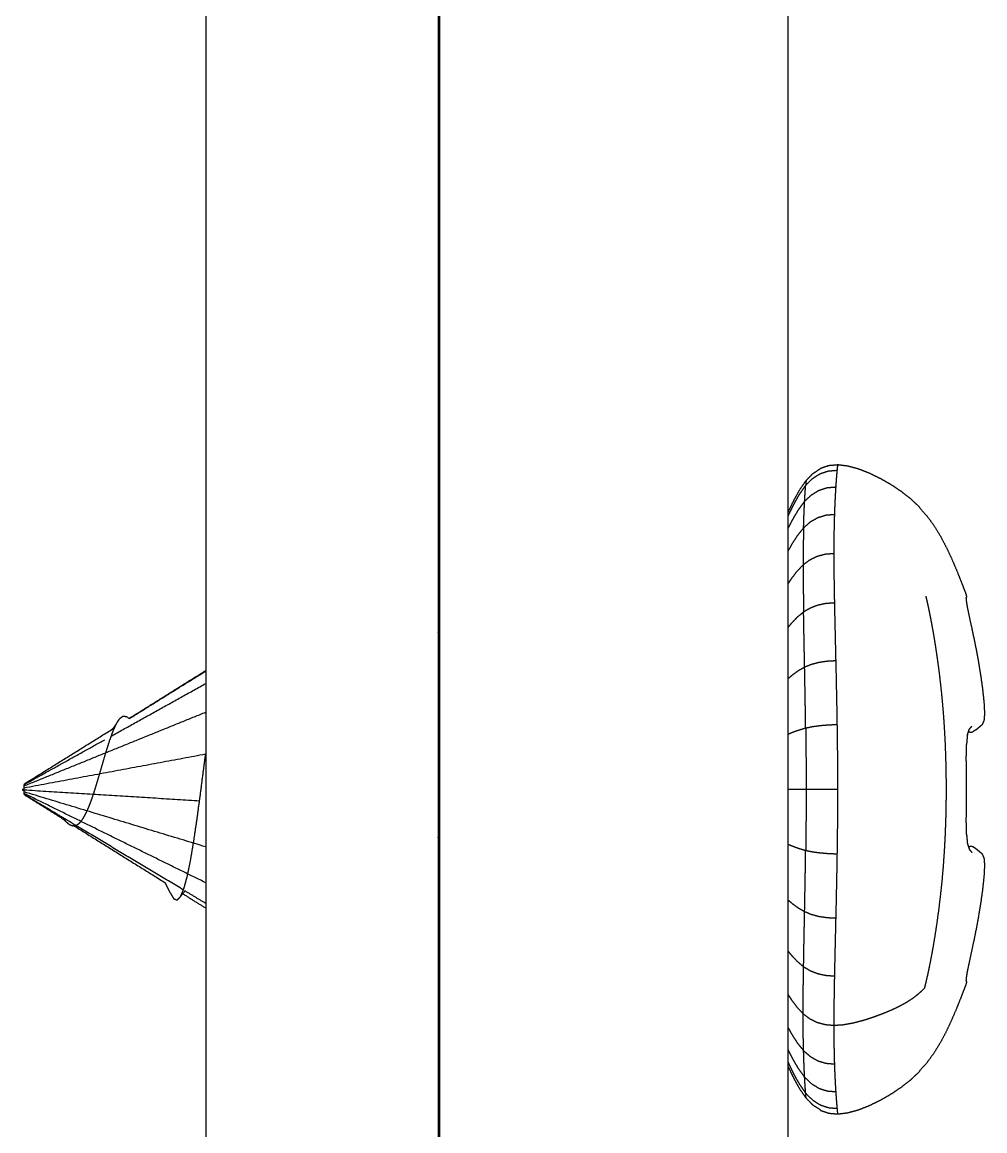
# Model space of a CAD drawing. Header units: millimetres. Extents: x 181 to 381, y 0 to 208.
# Drawn here: x 196.066 to 200.208, y 50.857 to 55.627 of the extents above; entities that cross this region are included whole.
import ezdxf

# ---------------------------------------------------------------- set-up
doc = ezdxf.new("R2010")
doc.units = ezdxf.units.MM
doc.layers.add('Make2D$可见线$曲线', color=7, linetype='Continuous', true_color=0x000000)

msp = doc.modelspace()

# ---------------------------------------------------------------- linework, layer by layer
at = {"layer": 'Make2D$可见线$曲线', "color": 18, "lineweight": -3, "true_color": 0x000000}
for points in [[(197.8617, 68.1084), (197.8617, 55.0269), (197.8617, 41.9455)], [(199.3617, 41.9455), (199.3617, 55.0269), (199.3617, 68.1084)], [(196.8561, 63.5385), (196.8561, 56.8516), (196.8561, 50.1647)], [(197.8561, 63.5385), (197.8561, 56.8516), (197.8561, 50.1647)], [(197.8567, 53.0013), (197.8571, 53.0029), (197.8575, 53.0045)], [(197.8575, 53.0045), (197.8596, 53.0095), (197.8617, 53.0145)], [(196.5264, 52.6316), (196.6913, 52.7346), (196.8561, 52.8377)], [(196.5271, 52.6308), (196.6916, 52.7331), (196.8561, 52.8354)], [(196.4498, 52.5557), (196.6531, 52.6688), (196.8563, 52.7819)], [(196.0745, 52.3413), (196.4654, 52.5), (196.8563, 52.6586)], [(196.0745, 52.3492), (196.265, 52.4677), (196.4555, 52.5862)], [(196.455, 52.587), (196.4562, 52.5877), (196.4573, 52.5885)], [(200.1442, 52.5721), (200.1407, 52.5721), (200.1372, 52.5721)], [(200.1442, 52.5721), (200.1501, 52.5728), (200.1561, 52.5736)], [(196.0745, 52.3468), (196.2482, 52.4435), (196.4219, 52.5401)], [(200.1335, 52.5645), (200.1315, 52.5421), (200.1295, 52.5196)], [(196.0745, 52.3333), (196.4651, 52.406), (196.8558, 52.4788)], [(197.8566, 52.4901), (197.8591, 52.4901), (197.8617, 52.4901)], [(196.0745, 52.3468), (196.0745, 52.3462), (196.0745, 52.3457)], [(196.0745, 52.3444), (196.0745, 52.3451), (196.0745, 52.3457)], [(196.0745, 52.343), (196.0745, 52.3437), (196.0745, 52.3444)], [(196.0745, 52.3413), (196.0745, 52.3421), (196.0745, 52.343)], [(196.0745, 52.3395), (196.0745, 52.3404), (196.0745, 52.3413)], [(196.0745, 52.3375), (196.0745, 52.3385), (196.0745, 52.3395)], [(196.0745, 52.3355), (196.0745, 52.3365), (196.0745, 52.3375)], [(196.0745, 52.3333), (196.0745, 52.3344), (196.0745, 52.3355)], [(196.0745, 52.3333), (196.0745, 52.3322), (196.0745, 52.3311)], [(196.0743, 52.3269), (196.0703, 52.3257), (196.0664, 52.3245)], [(196.0664, 52.3245), (196.0703, 52.3233), (196.0742, 52.322)], [(196.0745, 52.3289), (196.0745, 52.33), (196.0745, 52.3311)], [(196.0745, 52.3266), (196.0745, 52.3277), (196.0745, 52.3289)], [(196.0745, 52.3243), (196.0745, 52.3254), (196.0745, 52.3266)], [(196.0745, 52.322), (196.0745, 52.3232), (196.0745, 52.3243)], [(196.0745, 52.3243), (196.452, 52.3009), (196.8296, 52.2774)], [(196.0745, 52.3198), (196.0745, 52.3209), (196.0745, 52.322)], [(196.0745, 52.3176), (196.0745, 52.3187), (196.0745, 52.3198)], [(196.0745, 52.3156), (196.0745, 52.3166), (196.0745, 52.3176)], [(196.0745, 52.3156), (196.0745, 52.3146), (196.0745, 52.3136)], [(196.8561, 52.0788), (196.4653, 52.1972), (196.0745, 52.3156)], [(196.0745, 52.3118), (196.0745, 52.3127), (196.0745, 52.3136)], [(196.0745, 52.3102), (196.0745, 52.311), (196.0745, 52.3118)], [(196.0745, 52.3087), (196.0745, 52.3094), (196.0745, 52.3102)], [(196.0745, 52.3087), (196.0745, 52.3081), (196.0745, 52.3074)], [(196.8561, 51.9245), (196.4653, 52.1166), (196.0745, 52.3087)], [(196.0745, 52.3063), (196.0745, 52.3069), (196.0745, 52.3074)], [(196.2953, 52.1722), (196.1849, 52.2385), (196.0745, 52.3048)], [(196.0745, 52.3039), (196.1607, 52.25), (196.247, 52.1961)], [(197.8566, 52.272), (197.8592, 52.272), (197.8617, 52.272)], [(196.2875, 52.1707), (196.4845, 52.0477), (196.6814, 51.9247)], [(196.7603, 51.8932), (196.5289, 52.032), (196.2974, 52.1709)], [(197.8562, 52.117), (197.8589, 52.1298), (197.8617, 52.1425)], [(197.8618, 52.0604), (197.8589, 52.0604), (197.8561, 52.0604)], [(200.1377, 52.081), (200.1409, 52.0811), (200.1442, 52.0811)], [(200.1561, 52.0795), (200.1501, 52.0803), (200.1442, 52.0811)], [(196.704, 51.8796), (196.6925, 51.9023), (196.681, 51.9249)], [(196.7575, 51.8771), (196.8068, 51.8463), (196.8562, 51.8155)], [(196.8561, 51.8356), (196.8115, 51.8624), (196.7668, 51.8892)], [(197.8618, 51.8947), (197.859, 51.8947), (197.8562, 51.8947)], [(197.8563, 51.7776), (197.8591, 51.7776), (197.862, 51.7776)], [(197.8621, 51.7993), (197.8592, 51.7993), (197.8564, 51.7993)]]:
    msp.add_open_spline(points, degree=2, dxfattribs=at)
for points, knots in [([(199.5013, 53.708), (199.5191, 53.7141), (199.5369, 53.7203), (199.5565, 53.722), (199.576, 53.7237), (199.5976, 53.721), (199.6192, 53.7183), (199.6422, 53.7119), (199.6651, 53.7056), (199.6886, 53.6963), (199.7122, 53.687), (199.7358, 53.6754), (199.7593, 53.6639), (199.7822, 53.6508), (199.805, 53.6378), (199.8269, 53.6232), (199.8487, 53.6086), (199.8692, 53.5924), (199.8897, 53.5763), (199.9084, 53.5586), (199.9272, 53.541)], [0, 0, 0, 1, 1, 2, 2, 3, 3, 4, 4, 5, 5, 6, 6, 7, 7, 8, 8, 9, 9, 10, 10, 10]), ([(199.5597, 51.3112), (199.5598, 51.3357), (199.5599, 51.3602), (199.5602, 51.3862), (199.5605, 51.4121), (199.5609, 51.4393), (199.5613, 51.4665), (199.5618, 51.4949), (199.5624, 51.5233), (199.563, 51.5528), (199.5636, 51.5824), (199.5643, 51.613), (199.565, 51.6436), (199.5658, 51.6753), (199.5665, 51.707), (199.5673, 51.7397), (199.568, 51.7725), (199.5688, 51.8062), (199.5696, 51.84), (199.5703, 51.8745), (199.571, 51.9089), (199.5717, 51.9438), (199.5724, 51.9787), (199.573, 52.0138), (199.5736, 52.0488), (199.5741, 52.0837), (199.5746, 52.1185), (199.575, 52.1533), (199.5754, 52.188), (199.5756, 52.2227), (199.5759, 52.2573), (199.576, 52.292), (199.576, 52.3266), (199.576, 52.3612), (199.5759, 52.3958), (199.5756, 52.4305), (199.5754, 52.4651), (199.575, 52.4999), (199.5746, 52.5346), (199.5741, 52.5695), (199.5736, 52.6043), (199.573, 52.6394), (199.5724, 52.6744), (199.5717, 52.7093), (199.571, 52.7442), (199.5703, 52.7787), (199.5696, 52.8132), (199.5688, 52.8469), (199.568, 52.8807), (199.5673, 52.9134), (199.5665, 52.9461), (199.5658, 52.9778), (199.565, 53.0095), (199.5643, 53.0401), (199.5636, 53.0708), (199.563, 53.1003), (199.5624, 53.1298), (199.5618, 53.1582), (199.5613, 53.1867), (199.5609, 53.2139), (199.5605, 53.2411), (199.5602, 53.267), (199.5599, 53.2929), (199.5598, 53.3174), (199.5597, 53.3419), (199.5598, 53.365), (199.5599, 53.388), (199.5602, 53.4096), (199.5605, 53.4312), (199.5609, 53.4512), (199.5613, 53.4713), (199.5618, 53.4899), (199.5624, 53.5085), (199.563, 53.5257), (199.5636, 53.5428), (199.5643, 53.5584), (199.565, 53.5741), (199.5658, 53.5882), (199.5665, 53.6024), (199.5673, 53.6151), (199.568, 53.6278), (199.5688, 53.639), (199.5696, 53.6502), (199.5703, 53.6599), (199.571, 53.6696), (199.5717, 53.6779), (199.5724, 53.6861), (199.573, 53.6928), (199.5736, 53.6996), (199.5741, 53.7048), (199.5746, 53.7101), (199.575, 53.7139), (199.5754, 53.7176), (199.5756, 53.7199), (199.5759, 53.7221), (199.576, 53.7229), (199.576, 53.7237)], [0, 0, 0, 1, 1, 2, 2, 3, 3, 4, 4, 5, 5, 6, 6, 7, 7, 8, 8, 9, 9, 10, 10, 11, 11, 12, 12, 13, 13, 14, 14, 15, 15, 16, 16, 17, 17, 18, 18, 19, 19, 20, 20, 21, 21, 22, 22, 23, 23, 24, 24, 25, 25, 26, 26, 27, 27, 28, 28, 29, 29, 30, 30, 31, 31, 32, 32, 33, 33, 34, 34, 35, 35, 36, 36, 37, 37, 38, 38, 39, 39, 40, 40, 41, 41, 42, 42, 43, 43, 44, 44, 45, 45, 46, 46, 47, 47, 48, 48, 48]), ([(199.3618, 53.517), (199.3652, 53.5247), (199.3686, 53.5324), (199.3785, 53.5529), (199.3884, 53.5734), (199.4003, 53.5948), (199.4122, 53.6162), (199.4257, 53.6358), (199.4393, 53.6554), (199.454, 53.6704), (199.4688, 53.6855), (199.4849, 53.696), (199.5011, 53.7065), (199.5012, 53.7073), (199.5013, 53.708)], [11.548466, 11.548466, 11.548466, 12, 12, 13, 13, 14, 14, 15, 15, 16, 16, 17, 17, 18, 18, 18]), ([(199.4393, 53.6554), (199.4391, 53.6532), (199.4389, 53.6511), (199.4385, 53.6475), (199.4382, 53.6439), (199.4378, 53.6389), (199.4374, 53.6339), (199.4521, 53.6487), (199.4668, 53.6635), (199.483, 53.6739), (199.4991, 53.6843), (199.5169, 53.6903), (199.5346, 53.6963), (199.5541, 53.6979), (199.5736, 53.6996)], [0, 0, 0, 1, 1, 2, 2, 3, 3, 4, 4, 5, 5, 6, 6, 7, 7, 7]), ([(199.3618, 53.5015), (199.3644, 53.5072), (199.3669, 53.5129), (199.3768, 53.5331), (199.3867, 53.5533), (199.3985, 53.5744), (199.4104, 53.5954), (199.4239, 53.6147), (199.4374, 53.6339)], [6.661775, 6.661775, 6.661775, 7, 7, 8, 8, 9, 9, 10, 10, 10]), ([(199.5624, 53.5085), (199.5434, 53.5069), (199.5245, 53.5053), (199.5071, 53.5001), (199.4897, 53.4948), (199.4737, 53.4858), (199.4577, 53.4769), (199.4431, 53.4642), (199.4285, 53.4514), (199.429, 53.4678), (199.4295, 53.4841), (199.43, 53.4991), (199.4305, 53.514), (199.4311, 53.5276), (199.4317, 53.5411), (199.4323, 53.5532), (199.4329, 53.5654), (199.4476, 53.5794), (199.4623, 53.5934), (199.4784, 53.6032), (199.4944, 53.6131), (199.512, 53.6188), (199.5296, 53.6245), (199.5488, 53.6261), (199.568, 53.6278)], [0, 0, 0, 1, 1, 2, 2, 3, 3, 4, 4, 5, 5, 6, 6, 7, 7, 8, 8, 9, 9, 10, 10, 11, 11, 12, 12, 12]), ([(199.4329, 53.5654), (199.4335, 53.5761), (199.4341, 53.5868), (199.4347, 53.596), (199.4353, 53.6053), (199.4359, 53.6132), (199.4364, 53.621), (199.4369, 53.6275), (199.4374, 53.6339)], [0, 0, 0, 1, 1, 2, 2, 3, 3, 4, 4, 4]), ([(199.3619, 53.4485), (199.3624, 53.4496), (199.3629, 53.4507), (199.3727, 53.4698), (199.3825, 53.489), (199.3943, 53.5089), (199.4061, 53.5289), (199.4195, 53.5471), (199.4329, 53.5654)], [16.931758, 16.931758, 16.931758, 17, 17, 18, 18, 19, 19, 20, 20, 20]), ([(199.9272, 53.541), (199.927, 53.5403), (199.9268, 53.5397), (199.9435, 53.5205), (199.9602, 53.5014), (199.9752, 53.4807), (199.9902, 53.46), (200.0038, 53.4378), (200.0174, 53.4156), (200.0299, 53.3919), (200.0424, 53.3682), (200.0542, 53.343), (200.0659, 53.3178), (200.0765, 53.2931), (200.087, 53.2685), (200.0958, 53.2465), (200.1046, 53.2245), (200.1113, 53.2072), (200.1179, 53.19), (200.1219, 53.1796), (200.1258, 53.1691), (200.1275, 53.1635), (200.1292, 53.1578), (200.1289, 53.1548), (200.1285, 53.1518)], [-5, -5, -5, -4, -4, -3, -3, -2, -2, -1, -1, 0, 0, 1, 1, 2, 2, 3, 3, 4, 4, 5, 5, 6, 6, 7, 7, 7]), ([(199.4285, 53.4514), (199.4151, 53.4349), (199.4018, 53.4183), (199.39, 53.4002), (199.3783, 53.3821), (199.37, 53.3673), (199.3617, 53.3524)], [0, 0, 0, 1, 1, 2, 2, 2.851437, 2.851437, 2.851437]), ([(199.4285, 53.4514), (199.428, 53.4337), (199.4276, 53.4159), (199.4273, 53.3967), (199.427, 53.3775), (199.4268, 53.3569), (199.4266, 53.3363), (199.4265, 53.3144), (199.4264, 53.2924), (199.441, 53.3033), (199.4556, 53.3142), (199.4716, 53.322), (199.4875, 53.3297), (199.5049, 53.3343), (199.5222, 53.3389), (199.541, 53.3404), (199.5597, 53.3419)], [0, 0, 0, 1, 1, 2, 2, 3, 3, 4, 4, 5, 5, 6, 6, 7, 7, 8, 8, 8]), ([(199.3619, 53.2105), (199.3691, 53.2217), (199.3764, 53.2328), (199.3881, 53.2484), (199.3998, 53.2639), (199.4131, 53.2781), (199.4264, 53.2924)], [9.252845, 9.252845, 9.252845, 10, 10, 11, 11, 12, 12, 12]), ([(199.4264, 53.2924), (199.4265, 53.269), (199.4266, 53.2456), (199.4268, 53.2209), (199.427, 53.1962), (199.4273, 53.1702), (199.4276, 53.1443), (199.428, 53.1172), (199.4285, 53.0902), (199.4431, 53.0988), (199.4577, 53.1075), (199.4737, 53.1136), (199.4897, 53.1197), (199.5071, 53.1234), (199.5245, 53.1271), (199.5434, 53.1285), (199.5624, 53.1298)], [0, 0, 0, 1, 1, 2, 2, 3, 3, 4, 4, 5, 5, 6, 6, 7, 7, 8, 8, 8]), ([(199.576, 50.9295), (199.576, 50.9303), (199.5759, 50.931), (199.5756, 50.9333), (199.5754, 50.9355), (199.575, 50.9393), (199.5746, 50.943), (199.5741, 50.9483), (199.5736, 50.9536), (199.573, 50.9603), (199.5724, 50.967), (199.5717, 50.9753), (199.571, 50.9835), (199.5703, 50.9933), (199.5696, 51.003), (199.5688, 51.0142), (199.568, 51.0254), (199.5673, 51.0381), (199.5665, 51.0508), (199.5658, 51.0649), (199.565, 51.0791), (199.5643, 51.0947), (199.5636, 51.1104), (199.563, 51.1275), (199.5624, 51.1446), (199.5618, 51.1632), (199.5613, 51.1818), (199.5609, 51.2019), (199.5605, 51.222), (199.5602, 51.2435), (199.5599, 51.2651), (199.5598, 51.2882), (199.5597, 51.3112), (199.58, 51.3126), (199.6003, 51.314), (199.6215, 51.3179), (199.6427, 51.3217), (199.6642, 51.3273), (199.6857, 51.3329), (199.7069, 51.3397), (199.7282, 51.3466), (199.7486, 51.3541), (199.769, 51.3616), (199.7881, 51.3695), (199.8073, 51.3775), (199.8248, 51.3859), (199.8423, 51.3942), (199.8578, 51.4028), (199.8733, 51.4114), (199.8864, 51.42), (199.8995, 51.4286), (199.9103, 51.4369), (199.9211, 51.4452), (199.9296, 51.4529), (199.9382, 51.4605), (199.9439, 51.4662), (199.9496, 51.4719), (199.9524, 51.4833), (199.9553, 51.4948), (199.959, 51.5113), (199.9628, 51.5279), (199.967, 51.5474), (199.9711, 51.5669), (199.9754, 51.5888), (199.9796, 51.6106), (199.9839, 51.6344), (199.9881, 51.6582), (199.9923, 51.6835), (199.9964, 51.7089), (200.0004, 51.7355), (200.0044, 51.7621), (200.0081, 51.7897), (200.0118, 51.8173), (200.0152, 51.8455), (200.0186, 51.8737), (200.0216, 51.9028), (200.0247, 51.9319), (200.0273, 51.962), (200.03, 51.9921), (200.0322, 52.0234), (200.0345, 52.0547), (200.0363, 52.0875), (200.0381, 52.1202), (200.0394, 52.154), (200.0407, 52.1878), (200.0416, 52.2223), (200.0424, 52.2569), (200.0427, 52.2917), (200.043, 52.3266), (200.0427, 52.3614), (200.0424, 52.3963), (200.0416, 52.4308), (200.0407, 52.4653), (200.0394, 52.4991), (200.0381, 52.5329), (200.0363, 52.5656), (200.0345, 52.5984), (200.0322, 52.6297), (200.03, 52.6611), (200.0273, 52.6912), (200.0247, 52.7213), (200.0216, 52.7504), (200.0186, 52.7794), (200.0152, 52.8076), (200.0118, 52.8359), (200.0081, 52.8635), (200.0044, 52.891), (200.0004, 52.9177), (199.9964, 52.9443), (199.9923, 52.9696), (199.9881, 52.995), (199.9839, 53.0187), (199.9796, 53.0425), (199.9754, 53.0644), (199.9711, 53.0863), (199.967, 53.1058), (199.9628, 53.1252), (199.959, 53.1418), (199.9553, 53.1583)], [59, 59, 59, 60, 60, 61, 61, 62, 62, 63, 63, 64, 64, 65, 65, 66, 66, 67, 67, 68, 68, 69, 69, 70, 70, 71, 71, 72, 72, 73, 73, 74, 74, 75, 75, 76, 76, 77, 77, 78, 78, 79, 79, 80, 80, 81, 81, 82, 82, 83, 83, 84, 84, 85, 85, 86, 86, 87, 87, 88, 88, 89, 89, 90, 90, 91, 91, 92, 92, 93, 93, 94, 94, 95, 95, 96, 96, 97, 97, 98, 98, 99, 99, 100, 100, 101, 101, 102, 102, 103, 103, 104, 104, 105, 105, 106, 106, 107, 107, 108, 108, 109, 109, 110, 110, 111, 111, 112, 112, 113, 113, 114, 114, 115, 115, 116, 116, 117, 117, 118, 118, 118]), ([(200.1686, 52.5816), (200.1718, 52.5841), (200.1751, 52.5866), (200.1787, 52.5897), (200.1824, 52.5927), (200.186, 52.5958), (200.1895, 52.5989), (200.1924, 52.6015), (200.1954, 52.604), (200.1972, 52.6057), (200.199, 52.6073), (200.2019, 52.6141), (200.2049, 52.6209), (200.2055, 52.6236), (200.2061, 52.6264), (200.2072, 52.6395), (200.2083, 52.6527), (200.2072, 52.6745), (200.2061, 52.6963), (200.2032, 52.7247), (200.2002, 52.753), (200.1957, 52.7858), (200.1912, 52.8185), (200.1856, 52.8528), (200.1799, 52.8872), (200.1735, 52.9204), (200.1671, 52.9536), (200.1606, 52.9843), (200.1541, 53.015), (200.1482, 53.0419), (200.1423, 53.0688), (200.1379, 53.0898), (200.1335, 53.1109), (200.1315, 53.1241), (200.1295, 53.1374), (200.129, 53.1446), (200.1285, 53.1518)], [-16, -16, -16, -15, -15, -14, -14, -13, -13, -12, -12, -11, -11, -10, -10, -9, -9, -8, -8, -7, -7, -6, -6, -5, -5, -4, -4, -3, -3, -2, -2, -1, -1, 0, 0, 1, 1, 2, 2, 2]), ([(199.3619, 53.0232), (199.3701, 53.0331), (199.3783, 53.0431), (199.39, 53.0554), (199.4018, 53.0677), (199.4151, 53.0789), (199.4285, 53.0902)], [9.158681, 9.158681, 9.158681, 10, 10, 11, 11, 12, 12, 12]), ([(199.4329, 52.8528), (199.4323, 52.884), (199.4317, 52.9152), (199.4311, 52.9454), (199.4305, 52.9756), (199.43, 53.0048), (199.4295, 53.0339), (199.429, 53.062), (199.4285, 53.0902)], [0, 0, 0, 1, 1, 2, 2, 3, 3, 4, 4, 4]), ([(199.5736, 52.6043), (199.5541, 52.6035), (199.5346, 52.6026), (199.5169, 52.6012), (199.4991, 52.5997), (199.483, 52.5975), (199.4668, 52.5953), (199.4521, 52.5924), (199.4374, 52.5894), (199.4369, 52.6227), (199.4364, 52.656), (199.4359, 52.6893), (199.4353, 52.7226), (199.4347, 52.7555), (199.4341, 52.7884), (199.4335, 52.8206), (199.4329, 52.8528), (199.4476, 52.8588), (199.4623, 52.8647), (199.4784, 52.869), (199.4944, 52.8732), (199.512, 52.8759), (199.5296, 52.8785), (199.5488, 52.8796), (199.568, 52.8807)], [0, 0, 0, 1, 1, 2, 2, 3, 3, 4, 4, 5, 5, 6, 6, 7, 7, 8, 8, 9, 9, 10, 10, 11, 11, 12, 12, 12]), ([(199.3619, 52.8032), (199.3624, 52.8036), (199.3629, 52.8041), (199.3727, 52.8122), (199.3825, 52.8204), (199.3943, 52.8288), (199.4061, 52.8373), (199.4195, 52.8451), (199.4329, 52.8528)], [16.933051, 16.933051, 16.933051, 17, 17, 18, 18, 19, 19, 20, 20, 20]), ([(196.4555, 52.5863), (196.4635, 52.5973), (196.4715, 52.6083), (196.4788, 52.6196), (196.4861, 52.6309)], [14.875527, 14.875527, 14.875527, 15, 15, 16, 16, 16]), ([(196.4861, 52.6309), (196.4933, 52.6363), (196.5006, 52.6417), (196.5078, 52.6407), (196.5151, 52.6396), (196.5212, 52.6351), (196.5272, 52.6306)], [0, 0, 0, 1, 1, 2, 2, 2.093868, 2.093868, 2.093868]), ([(196.2971, 52.1709), (196.3044, 52.1754), (196.3117, 52.1798), (196.319, 52.1885), (196.3262, 52.1971), (196.3335, 52.2098), (196.3407, 52.2226), (196.348, 52.2392), (196.3553, 52.2557), (196.3625, 52.2757), (196.3698, 52.2956), (196.3771, 52.3182), (196.3843, 52.3408), (196.3916, 52.3652), (196.3989, 52.3895), (196.4061, 52.4146), (196.4134, 52.4397), (196.4207, 52.4644), (196.4279, 52.4891), (196.4352, 52.5122), (196.4425, 52.5352), (196.4497, 52.5555), (196.457, 52.5757), (196.4643, 52.592), (196.4715, 52.6083)], [0, 0, 0, 1, 1, 2, 2, 3, 3, 4, 4, 5, 5, 6, 6, 7, 7, 8, 8, 9, 9, 10, 10, 11, 11, 12, 12, 12]), ([(199.4374, 52.5894), (199.4239, 52.5855), (199.4104, 52.5816), (199.3985, 52.5774), (199.3867, 52.5732), (199.3768, 52.5691), (199.3669, 52.5651), (199.3644, 52.5639), (199.3619, 52.5628)], [0, 0, 0, 1, 1, 2, 2, 3, 3, 3.329807, 3.329807, 3.329807]), ([(199.4374, 52.5894), (199.4378, 52.5563), (199.4382, 52.5232), (199.4385, 52.4904), (199.4389, 52.4575), (199.4391, 52.4247), (199.4393, 52.392), (199.4394, 52.3593), (199.4394, 52.3266), (199.4542, 52.3266), (199.4689, 52.3266), (199.4851, 52.3266), (199.5013, 52.3266), (199.5191, 52.3266), (199.5369, 52.3266), (199.5565, 52.3266), (199.576, 52.3266)], [0, 0, 0, 1, 1, 2, 2, 3, 3, 4, 4, 5, 5, 6, 6, 7, 7, 8, 8, 8]), ([(200.1331, 52.5595), (200.1373, 52.5725), (200.1416, 52.5854), (200.1473, 52.5919), (200.153, 52.5984)], [0, 0, 0, 1, 1, 2, 2, 2]), ([(200.1686, 52.5816), (200.1645, 52.5791), (200.1605, 52.5767), (200.1583, 52.5752), (200.1561, 52.5736)], [0, 0, 0, 1, 1, 2, 2, 2]), ([(196.7476, 51.8644), (196.7549, 51.8815), (196.7621, 51.8985), (196.7694, 51.9252), (196.7767, 51.9519), (196.7839, 51.9874), (196.7912, 52.023), (196.7985, 52.0663), (196.8057, 52.1096), (196.813, 52.1591), (196.8203, 52.2086), (196.8275, 52.2625), (196.8348, 52.3164), (196.842, 52.3725), (196.8493, 52.4286), (196.8526, 52.4538), (196.8558, 52.479)], [0, 0, 0, 1, 1, 2, 2, 3, 3, 4, 4, 5, 5, 6, 6, 7, 7, 7.448367, 7.448367, 7.448367]), ([(200.1295, 52.1335), (200.129, 52.1625), (200.1285, 52.1915), (200.1289, 52.2243), (200.1292, 52.2571), (200.1295, 52.2918), (200.1298, 52.3266), (200.1295, 52.3613), (200.1292, 52.396), (200.1289, 52.4288), (200.1285, 52.4617), (200.129, 52.4906), (200.1295, 52.5196)], [-3, -3, -3, -2, -2, -1, -1, 0, 0, 1, 1, 2, 2, 3, 3, 3]), ([(199.3621, 52.3266), (199.3654, 52.3266), (199.3687, 52.3266), (199.3787, 52.3266), (199.3886, 52.3266), (199.4005, 52.3266), (199.4124, 52.3266), (199.4259, 52.3266), (199.4394, 52.3266)], [8.560819, 8.560819, 8.560819, 9, 9, 10, 10, 11, 11, 12, 12, 12]), ([(199.4394, 52.3266), (199.4394, 52.2939), (199.4393, 52.2612), (199.4391, 52.2284), (199.4389, 52.1957), (199.4385, 52.1628), (199.4382, 52.1299), (199.4378, 52.0969), (199.4374, 52.0638), (199.4521, 52.0608), (199.4668, 52.0578), (199.483, 52.0556), (199.4991, 52.0535), (199.5169, 52.052), (199.5346, 52.0505), (199.5541, 52.0497), (199.5736, 52.0488)], [0, 0, 0, 1, 1, 2, 2, 3, 3, 4, 4, 5, 5, 6, 6, 7, 7, 8, 8, 8]), ([(196.247, 52.196), (196.2503, 52.1922), (196.2535, 52.1883), (196.2462, 52.1948), (196.2388, 52.2012)], [1.5508275, 1.5508275, 1.5508275, 2, 2, 2.1145447, 2.1145447, 2.1145447]), ([(196.2535, 52.1883), (196.2608, 52.1822), (196.2681, 52.176), (196.2754, 52.1729), (196.2826, 52.1698)], [0, 0, 0, 1, 1, 2, 2, 2]), ([(196.2977, 52.171), (196.2974, 52.1709), (196.2971, 52.1709), (196.2899, 52.1704), (196.2826, 52.1698), (196.2919, 52.1716), (196.3011, 52.1733)], [-1.004289, -1.004289, -1.004289, -1, -1, 0, 0, 0.143535, 0.143535, 0.143535]), ([(200.1295, 52.1336), (200.1295, 52.1336), (200.1295, 52.1335), (200.1315, 52.1111), (200.1335, 52.0886)], [2.974085, 2.974085, 2.974085, 3, 3, 4, 4, 4]), ([(199.3617, 52.0904), (199.3643, 52.0893), (199.3669, 52.0881), (199.3768, 52.084), (199.3867, 52.08), (199.3985, 52.0757), (199.4104, 52.0715), (199.4239, 52.0676), (199.4374, 52.0638)], [8.654279, 8.654279, 8.654279, 9, 9, 10, 10, 11, 11, 12, 12, 12]), ([(199.4329, 51.8003), (199.4335, 51.8325), (199.4341, 51.8648), (199.4347, 51.8977), (199.4353, 51.9305), (199.4359, 51.9638), (199.4364, 51.9971), (199.4369, 52.0304), (199.4374, 52.0638)], [0, 0, 0, 1, 1, 2, 2, 3, 3, 4, 4, 4]), ([(200.1285, 51.5014), (200.129, 51.5086), (200.1295, 51.5158), (200.1315, 51.529), (200.1335, 51.5422), (200.1379, 51.5633), (200.1423, 51.5844), (200.1482, 51.6113), (200.1541, 51.6382), (200.1606, 51.6689), (200.1671, 51.6996), (200.1735, 51.7328), (200.1799, 51.766), (200.1856, 51.8003), (200.1912, 51.8347), (200.1957, 51.8674), (200.2002, 51.9001), (200.2032, 51.9285), (200.2061, 51.9568), (200.2072, 51.9786), (200.2083, 52.0005), (200.2072, 52.0136), (200.2061, 52.0268), (200.2055, 52.0295), (200.2049, 52.0323), (200.2019, 52.0391), (200.199, 52.0459), (200.1972, 52.0475), (200.1954, 52.0491), (200.1925, 52.0517), (200.1895, 52.0543), (200.186, 52.0573), (200.1824, 52.0604), (200.1787, 52.0635), (200.1751, 52.0665), (200.1718, 52.069), (200.1686, 52.0716)], [-10, -10, -10, -9, -9, -8, -8, -7, -7, -6, -6, -5, -5, -4, -4, -3, -3, -2, -2, -1, -1, 0, 0, 1, 1, 2, 2, 3, 3, 4, 4, 5, 5, 6, 6, 7, 7, 8, 8, 8]), ([(200.1331, 52.0936), (200.1373, 52.0806), (200.1416, 52.0677), (200.1473, 52.0612), (200.153, 52.0547)], [0, 0, 0, 1, 1, 2, 2, 2]), ([(200.1686, 52.0716), (200.1663, 52.0731), (200.164, 52.0746), (200.16, 52.0771), (200.1561, 52.0795)], [0, 0, 0, 1, 1, 2, 2, 2]), ([(196.704, 51.8796), (196.7113, 51.8676), (196.7185, 51.8556), (196.7258, 51.8529), (196.7331, 51.8502), (196.7403, 51.8573), (196.7476, 51.8644), (196.7573, 51.8768), (196.7669, 51.8893)], [0, 0, 0, 1, 1, 2, 2, 3, 3, 3.149414, 3.149414, 3.149414]), ([(199.3618, 51.8501), (199.3623, 51.8496), (199.3629, 51.8491), (199.3727, 51.8409), (199.3825, 51.8328), (199.3943, 51.8243), (199.4061, 51.8158), (199.4195, 51.8081), (199.4329, 51.8003)], [8.925447, 8.925447, 8.925447, 9, 9, 10, 10, 11, 11, 12, 12, 12]), ([(199.4285, 51.563), (199.429, 51.5911), (199.4295, 51.6192), (199.43, 51.6484), (199.4305, 51.6775), (199.4311, 51.7077), (199.4317, 51.7379), (199.4323, 51.7691), (199.4329, 51.8003), (199.4476, 51.7944), (199.4623, 51.7884), (199.4784, 51.7842), (199.4944, 51.7799), (199.512, 51.7773), (199.5296, 51.7747), (199.5488, 51.7736), (199.568, 51.7725)], [0, 0, 0, 1, 1, 2, 2, 3, 3, 4, 4, 5, 5, 6, 6, 7, 7, 8, 8, 8]), ([(199.3617, 51.6302), (199.37, 51.6201), (199.3783, 51.6101), (199.39, 51.5978), (199.4018, 51.5855), (199.4151, 51.5742), (199.4285, 51.563)], [9.148486, 9.148486, 9.148486, 10, 10, 11, 11, 12, 12, 12]), ([(199.4264, 51.3608), (199.4265, 51.3842), (199.4266, 51.4076), (199.4268, 51.4323), (199.427, 51.457), (199.4273, 51.4829), (199.4276, 51.5088), (199.428, 51.5359), (199.4285, 51.563), (199.4431, 51.5543), (199.4577, 51.5457), (199.4737, 51.5396), (199.4897, 51.5334), (199.5071, 51.5297), (199.5245, 51.526), (199.5434, 51.5247), (199.5624, 51.5233)], [0, 0, 0, 1, 1, 2, 2, 3, 3, 4, 4, 5, 5, 6, 6, 7, 7, 8, 8, 8]), ([(200.1285, 51.5014), (200.1285, 51.5014), (200.1285, 51.5014), (200.1289, 51.4984), (200.1292, 51.4953), (200.1275, 51.4897), (200.1258, 51.484), (200.1219, 51.4736), (200.1179, 51.4632), (200.1113, 51.4459), (200.1046, 51.4287), (200.0958, 51.4067), (200.087, 51.3847), (200.0765, 51.36), (200.0659, 51.3354), (200.0542, 51.3101), (200.0424, 51.2849), (200.0299, 51.2612), (200.0174, 51.2375), (200.0038, 51.2153), (199.9902, 51.1931), (199.9752, 51.1724), (199.9602, 51.1518), (199.9435, 51.1326), (199.9268, 51.1135), (199.927, 51.1128), (199.9272, 51.1121)], [-7.010459, -7.010459, -7.010459, -7, -7, -6, -6, -5, -5, -4, -4, -3, -3, -2, -2, -1, -1, 0, 0, 1, 1, 2, 2, 3, 3, 4, 4, 5, 5, 5]), ([(199.3617, 51.4429), (199.369, 51.4316), (199.3764, 51.4203), (199.3881, 51.4048), (199.3998, 51.3892), (199.4131, 51.375), (199.4264, 51.3608)], [9.243699, 9.243699, 9.243699, 10, 10, 11, 11, 12, 12, 12]), ([(199.4285, 51.2017), (199.428, 51.2195), (199.4276, 51.2373), (199.4273, 51.2564), (199.427, 51.2756), (199.4268, 51.2962), (199.4266, 51.3168), (199.4265, 51.3388), (199.4264, 51.3608), (199.441, 51.3499), (199.4556, 51.3389), (199.4716, 51.3312), (199.4875, 51.3235), (199.5049, 51.3189), (199.5222, 51.3143), (199.541, 51.3127), (199.5597, 51.3112)], [0, 0, 0, 1, 1, 2, 2, 3, 3, 4, 4, 5, 5, 6, 6, 7, 7, 8, 8, 8]), ([(199.3617, 51.3007), (199.37, 51.2859), (199.3783, 51.2711), (199.39, 51.253), (199.4018, 51.2348), (199.4151, 51.2183), (199.4285, 51.2017)], [9.148486, 9.148486, 9.148486, 10, 10, 11, 11, 12, 12, 12]), ([(199.3617, 51.205), (199.3623, 51.2037), (199.3629, 51.2025), (199.3727, 51.1833), (199.3825, 51.1642), (199.3943, 51.1442), (199.4061, 51.1243), (199.4195, 51.106), (199.4329, 51.0878)], [8.922108, 8.922108, 8.922108, 9, 9, 10, 10, 11, 11, 12, 12, 12]), ([(199.4329, 51.0878), (199.4323, 51.0999), (199.4317, 51.112), (199.4311, 51.1256), (199.4305, 51.1391), (199.43, 51.1541), (199.4295, 51.169), (199.429, 51.1854), (199.4285, 51.2017), (199.4431, 51.189), (199.4577, 51.1763), (199.4737, 51.1673), (199.4897, 51.1583), (199.5071, 51.1531), (199.5245, 51.1478), (199.5434, 51.1462), (199.5624, 51.1446)], [0, 0, 0, 1, 1, 2, 2, 3, 3, 4, 4, 5, 5, 6, 6, 7, 7, 8, 8, 8]), ([(199.3615, 51.1523), (199.3642, 51.1463), (199.3669, 51.1403), (199.3768, 51.1201), (199.3867, 51.0998), (199.3985, 51.0788), (199.4104, 51.0577), (199.4239, 51.0385), (199.4374, 51.0192)], [6.641995, 6.641995, 6.641995, 7, 7, 8, 8, 9, 9, 10, 10, 10]), ([(199.5013, 50.9451), (199.5012, 50.9458), (199.5011, 50.9466), (199.4849, 50.9571), (199.4688, 50.9677), (199.454, 50.9827), (199.4393, 50.9978), (199.4257, 51.0173), (199.4122, 51.0369), (199.4003, 51.0583), (199.3884, 51.0797), (199.3785, 51.1003), (199.3686, 51.1208), (199.3652, 51.1286), (199.3617, 51.1364)], [18, 18, 18, 19, 19, 20, 20, 21, 21, 22, 22, 23, 23, 24, 24, 24.458584, 24.458584, 24.458584]), ([(199.5013, 50.9451), (199.5191, 50.939), (199.5369, 50.9329), (199.5565, 50.9312), (199.576, 50.9295), (199.5976, 50.9322), (199.6192, 50.9349), (199.6422, 50.9412), (199.6651, 50.9475), (199.6886, 50.9568), (199.7122, 50.9662), (199.7358, 50.9777), (199.7593, 50.9892), (199.7822, 51.0023), (199.805, 51.0154), (199.8269, 51.03), (199.8487, 51.0446), (199.8692, 51.0607), (199.8897, 51.0768), (199.9084, 51.0945), (199.9272, 51.1121)], [-2, -2, -2, -1, -1, 0, 0, 1, 1, 2, 2, 3, 3, 4, 4, 5, 5, 6, 6, 7, 7, 8, 8, 8]), ([(199.4374, 51.0192), (199.4369, 51.0257), (199.4364, 51.0321), (199.4359, 51.04), (199.4353, 51.0478), (199.4347, 51.0571), (199.4341, 51.0664), (199.4335, 51.0771), (199.4329, 51.0878), (199.4476, 51.0738), (199.4623, 51.0598), (199.4784, 51.0499), (199.4944, 51.0401), (199.512, 51.0344), (199.5296, 51.0286), (199.5488, 51.027), (199.568, 51.0254)], [0, 0, 0, 1, 1, 2, 2, 3, 3, 4, 4, 5, 5, 6, 6, 7, 7, 8, 8, 8]), ([(199.4393, 50.9978), (199.4391, 50.9999), (199.4389, 51.0021), (199.4385, 51.0057), (199.4382, 51.0092), (199.4378, 51.0142), (199.4374, 51.0192), (199.4521, 51.0044), (199.4668, 50.9896), (199.483, 50.9793), (199.4991, 50.9689), (199.5169, 50.9629), (199.5346, 50.9569), (199.5541, 50.9552), (199.5736, 50.9536)], [0, 0, 0, 1, 1, 2, 2, 3, 3, 4, 4, 5, 5, 6, 6, 7, 7, 7])]:
    msp.add_open_spline(points, degree=2, knots=knots, dxfattribs=at)

doc.saveas('drawing.dxf')
